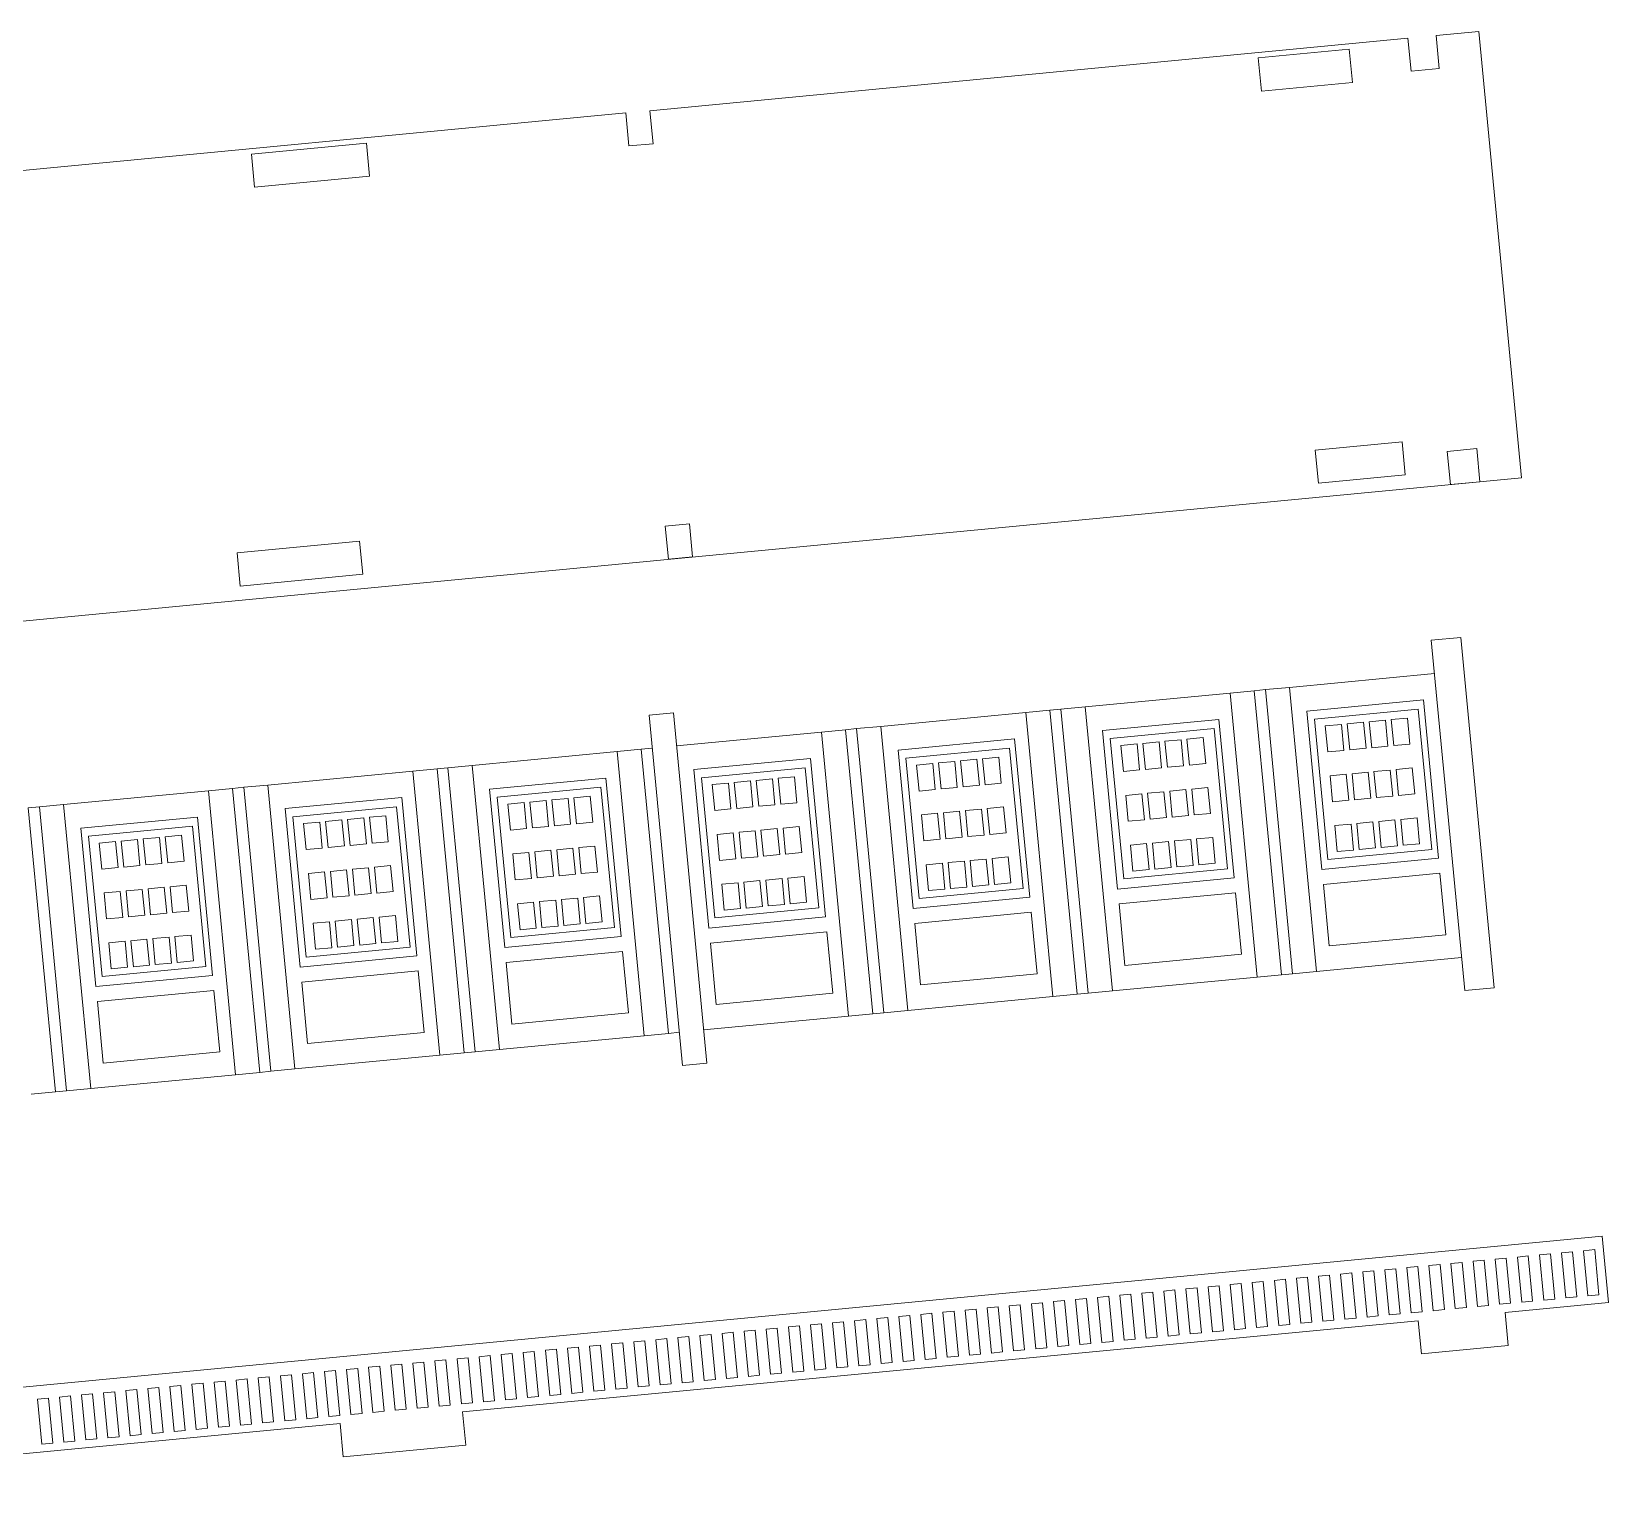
# Model space of a CAD drawing. Header units: millimetres. Extents: x -356 to 984, y -1262 to 367.
# Drawn here: x -183 to -40.8, y -1104.5 to -973.8 of the extents above; entities that cross this region are included whole.
import ezdxf

# ---------------------------------------------------------------- set-up
doc = ezdxf.new("R2010")
doc.units = ezdxf.units.MM

msp = doc.modelspace()

# ---------------------------------------------------------------- linework, layer by layer
at = {"color": 7, "linetype": 'Continuous', "lineweight": 15}
for p, q in [((-127.24, -980.98), (-58.93, -974.46)), ((-58.64, -977.43), (-58.93, -974.46)), ((-56.39, -974.22), (-52.52, -973.85)), ((-56.39, -974.22), (-56.1, -977.18)), ((-52.52, -973.85), (-48.68, -1014.08)), ((-72.41, -976.22), (-64.21, -975.44)), ((-72.12, -979.21), (-72.41, -976.22)), ((-64.21, -975.44), (-63.93, -978.43)), ((-56.1, -977.18), (-58.64, -977.43)), ((-63.93, -978.43), (-72.12, -979.21)), ((-200.9, -988.01), (-129.41, -981.19)), ((-129.13, -984.16), (-129.41, -981.19)), ((-127.24, -980.98), (-126.95, -983.96)), ((-163.16, -984.89), (-152.79, -983.9)), ((-162.88, -987.87), (-163.16, -984.89)), ((-152.79, -983.9), (-152.51, -986.88)), ((-126.95, -983.96), (-129.13, -984.16)), ((-152.51, -986.88), (-162.88, -987.87)), ((-67.28, -1011.56), (-59.45, -1010.81)), ((-66.99, -1014.54), (-67.28, -1011.56)), ((-59.45, -1010.81), (-59.17, -1013.8)), ((-55.37, -1011.69), (-52.72, -1011.43)), ((-55.09, -1014.67), (-55.37, -1011.69)), ((-52.72, -1011.43), (-52.43, -1014.42)), ((-48.68, -1014.08), (-245.28, -1032.85)), ((-59.17, -1013.8), (-66.99, -1014.54)), ((-52.43, -1014.42), (-55.09, -1014.67)), ((-125.86, -1018.42), (-123.68, -1018.22)), ((-125.57, -1021.41), (-125.86, -1018.42)), ((-123.68, -1018.22), (-123.39, -1021.2)), ((-164.45, -1020.83), (-153.41, -1019.78)), ((-153.41, -1019.78), (-153.12, -1022.76)), ((-164.17, -1023.82), (-164.45, -1020.83)), ((-123.39, -1021.2), (-125.57, -1021.41)), ((-153.12, -1022.76), (-164.17, -1023.82)), ((-54.16, -1028.46), (-56.82, -1028.71)), ((-56.82, -1028.71), (-53.8, -1060.28)), ((-54.16, -1028.46), (-51.15, -1060.03)), ((-69.59, -1032.95), (-56.53, -1031.7)), ((-72.77, -1033.25), (-74.95, -1033.46)), ((-72.77, -1033.25), (-71.77, -1033.15)), ((-70.32, -1058.85), (-72.77, -1033.25)), ((-69.59, -1032.95), (-71.77, -1033.15)), ((-71.77, -1033.15), (-69.33, -1058.75)), ((-67.15, -1058.54), (-69.59, -1032.95)), ((-88.01, -1034.71), (-74.95, -1033.46)), ((-74.95, -1033.46), (-72.5, -1059.06)), ((-68.03, -1035.08), (-57.53, -1034.08)), ((-57.53, -1034.08), (-56.17, -1048.35)), ((-125.13, -1035.24), (-127.31, -1035.45)), ((-127.31, -1035.45), (-124.29, -1067.02)), ((-122.11, -1066.81), (-125.13, -1035.24)), ((-106.43, -1036.47), (-93.37, -1035.22)), ((-91.19, -1035.01), (-93.37, -1035.22)), ((-93.37, -1035.22), (-90.92, -1060.82)), ((-91.19, -1035.01), (-90.19, -1034.91)), ((-88.74, -1060.61), (-91.19, -1035.01)), ((-88.01, -1034.71), (-90.19, -1034.91)), ((-90.19, -1034.91), (-87.74, -1060.51)), ((-85.56, -1060.3), (-88.01, -1034.71)), ((-86.45, -1036.84), (-75.95, -1035.84)), ((-75.95, -1035.84), (-74.59, -1050.11)), ((-66.67, -1049.36), (-68.03, -1035.08)), ((-67.34, -1035.81), (-57.99, -1034.91)), ((-66.13, -1048.45), (-67.34, -1035.81)), ((-64.39, -1036.24), (-62.93, -1036.1)), ((-62.93, -1036.1), (-62.7, -1038.44)), ((-62.41, -1036.05), (-60.94, -1035.91)), ((-62.18, -1038.39), (-62.41, -1036.05)), ((-60.94, -1035.91), (-60.72, -1038.25)), ((-60.42, -1035.86), (-58.96, -1035.72)), ((-60.2, -1038.2), (-60.42, -1035.86)), ((-58.96, -1035.72), (-58.74, -1038.06)), ((-57.99, -1034.91), (-56.77, -1047.55)), ((-124.84, -1038.23), (-111.78, -1036.98)), ((-109.6, -1036.77), (-111.78, -1036.98)), ((-111.78, -1036.98), (-109.33, -1062.58)), ((-109.6, -1036.77), (-108.61, -1036.67)), ((-107.16, -1062.37), (-109.6, -1036.77)), ((-106.43, -1036.47), (-108.61, -1036.67)), ((-108.61, -1036.67), (-106.16, -1062.27)), ((-103.98, -1062.06), (-106.43, -1036.47)), ((-85.09, -1051.12), (-86.45, -1036.84)), ((-85.76, -1037.57), (-76.4, -1036.67)), ((-78.84, -1037.62), (-77.38, -1037.48)), ((-77.38, -1037.48), (-77.15, -1039.82)), ((-76.4, -1036.67), (-75.19, -1049.31)), ((-66.37, -1036.43), (-64.91, -1036.29)), ((-66.15, -1038.77), (-66.37, -1036.43)), ((-64.91, -1036.29), (-64.69, -1038.63)), ((-64.17, -1038.58), (-64.39, -1036.24)), ((-143.26, -1039.99), (-130.2, -1038.74)), ((-128.02, -1038.53), (-130.2, -1038.74)), ((-130.2, -1038.74), (-127.75, -1064.34)), ((-128.02, -1038.53), (-127.02, -1038.43)), ((-125.57, -1064.13), (-128.02, -1038.53)), ((-104.87, -1038.6), (-94.37, -1037.6)), ((-103.5, -1052.88), (-104.87, -1038.6)), ((-104.17, -1039.33), (-94.82, -1038.43)), ((-94.82, -1038.43), (-93.61, -1051.07)), ((-94.37, -1037.6), (-93, -1051.87)), ((-84.54, -1050.21), (-85.76, -1037.57)), ((-84.79, -1038.19), (-83.33, -1038.05)), ((-84.56, -1040.53), (-84.79, -1038.19)), ((-83.33, -1038.05), (-83.1, -1040.39)), ((-82.81, -1038), (-81.34, -1037.86)), ((-82.58, -1040.34), (-82.81, -1038)), ((-81.34, -1037.86), (-81.12, -1040.2)), ((-80.82, -1037.81), (-79.36, -1037.67)), ((-80.6, -1040.15), (-80.82, -1037.81)), ((-79.36, -1037.67), (-79.14, -1040.01)), ((-78.62, -1039.96), (-78.84, -1037.62)), ((-64.69, -1038.63), (-66.15, -1038.77)), ((-62.7, -1038.44), (-64.17, -1038.58)), ((-60.72, -1038.25), (-62.18, -1038.39)), ((-58.74, -1038.06), (-60.2, -1038.2)), ((-146.43, -1040.29), (-148.61, -1040.5)), ((-146.43, -1040.29), (-145.44, -1040.19)), ((-143.99, -1065.89), (-146.43, -1040.29)), ((-143.26, -1039.99), (-145.44, -1040.19)), ((-145.44, -1040.19), (-142.99, -1065.79)), ((-140.81, -1065.58), (-143.26, -1039.99)), ((-123.28, -1040.36), (-112.78, -1039.36)), ((-121.92, -1054.64), (-123.28, -1040.36)), ((-122.59, -1041.09), (-113.24, -1040.19)), ((-113.24, -1040.19), (-112.02, -1052.83)), ((-112.78, -1039.36), (-111.42, -1053.63)), ((-102.96, -1051.97), (-104.17, -1039.33)), ((-103.2, -1039.95), (-101.74, -1039.81)), ((-102.98, -1042.29), (-103.2, -1039.95)), ((-101.74, -1039.81), (-101.52, -1042.15)), ((-101.22, -1039.76), (-99.76, -1039.62)), ((-101, -1042.1), (-101.22, -1039.76)), ((-99.76, -1039.62), (-99.54, -1041.96)), ((-99.24, -1039.57), (-97.78, -1039.43)), ((-99.01, -1041.91), (-99.24, -1039.57)), ((-97.78, -1039.43), (-97.55, -1041.77)), ((-97.26, -1039.38), (-95.79, -1039.24)), ((-97.03, -1041.72), (-97.26, -1039.38)), ((-95.79, -1039.24), (-95.57, -1041.58)), ((-81.12, -1040.2), (-82.58, -1040.34)), ((-79.14, -1040.01), (-80.6, -1040.15)), ((-77.15, -1039.82), (-78.62, -1039.96)), ((-59.99, -1040.35), (-58.53, -1040.21)), ((-59.77, -1042.69), (-59.99, -1040.35)), ((-58.53, -1040.21), (-58.31, -1042.55)), ((-161.68, -1041.75), (-163.85, -1041.95)), ((-161.68, -1041.75), (-148.61, -1040.5)), ((-159.23, -1067.34), (-161.68, -1041.75)), ((-148.61, -1040.5), (-146.17, -1066.1)), ((-141.7, -1042.12), (-131.2, -1041.12)), ((-131.2, -1041.12), (-129.83, -1055.39)), ((-121.38, -1053.73), (-122.59, -1041.09)), ((-121.62, -1041.71), (-120.16, -1041.57)), ((-121.4, -1044.05), (-121.62, -1041.71)), ((-120.16, -1041.57), (-119.94, -1043.91)), ((-119.64, -1041.52), (-118.18, -1041.38)), ((-119.41, -1043.86), (-119.64, -1041.52)), ((-118.18, -1041.38), (-117.95, -1043.72)), ((-117.65, -1041.33), (-116.19, -1041.19)), ((-117.43, -1043.67), (-117.65, -1041.33)), ((-116.19, -1041.19), (-115.97, -1043.53)), ((-115.67, -1041.14), (-114.21, -1041)), ((-115.45, -1043.48), (-115.67, -1041.14)), ((-114.21, -1041), (-113.99, -1043.34)), ((-97.55, -1041.77), (-99.01, -1041.91)), ((-95.57, -1041.58), (-97.03, -1041.72)), ((-83.1, -1040.39), (-84.56, -1040.53)), ((-65.94, -1040.92), (-64.48, -1040.78)), ((-65.72, -1043.26), (-65.94, -1040.92)), ((-64.48, -1040.78), (-64.26, -1043.12)), ((-63.96, -1040.73), (-62.5, -1040.59)), ((-63.74, -1043.07), (-63.96, -1040.73)), ((-62.5, -1040.59), (-62.27, -1042.93)), ((-61.98, -1040.54), (-60.52, -1040.4)), ((-61.75, -1042.88), (-61.98, -1040.54)), ((-60.52, -1040.4), (-60.29, -1042.74)), ((-180.09, -1043.51), (-167.03, -1042.26)), ((-164.85, -1042.05), (-167.03, -1042.26)), ((-167.03, -1042.26), (-164.58, -1067.86)), ((-164.85, -1042.05), (-163.85, -1041.95)), ((-162.4, -1067.65), (-164.85, -1042.05)), ((-163.85, -1041.95), (-161.41, -1067.55)), ((-160.11, -1043.88), (-149.61, -1042.88)), ((-149.61, -1042.88), (-148.25, -1057.15)), ((-140.33, -1056.4), (-141.7, -1042.12)), ((-141.01, -1042.85), (-131.65, -1041.95)), ((-139.79, -1055.49), (-141.01, -1042.85)), ((-138.05, -1043.28), (-136.59, -1043.14)), ((-136.59, -1043.14), (-136.37, -1045.48)), ((-136.07, -1043.09), (-134.61, -1042.95)), ((-135.85, -1045.43), (-136.07, -1043.09)), ((-134.61, -1042.95), (-134.39, -1045.29)), ((-134.09, -1042.9), (-132.63, -1042.76)), ((-133.86, -1045.24), (-134.09, -1042.9)), ((-132.63, -1042.76), (-132.4, -1045.1)), ((-131.65, -1041.95), (-130.44, -1054.59)), ((-101.52, -1042.15), (-102.98, -1042.29)), ((-99.54, -1041.96), (-101, -1042.1)), ((-84.36, -1042.68), (-82.9, -1042.54)), ((-84.14, -1045.02), (-84.36, -1042.68)), ((-82.9, -1042.54), (-82.67, -1044.88)), ((-82.38, -1042.49), (-80.91, -1042.35)), ((-82.15, -1044.83), (-82.38, -1042.49)), ((-80.91, -1042.35), (-80.69, -1044.69)), ((-80.39, -1042.3), (-78.93, -1042.16)), ((-80.17, -1044.64), (-80.39, -1042.3)), ((-78.93, -1042.16), (-78.71, -1044.5)), ((-78.41, -1042.11), (-76.95, -1041.97)), ((-78.19, -1044.45), (-78.41, -1042.11)), ((-76.95, -1041.97), (-76.73, -1044.31)), ((-64.26, -1043.12), (-65.72, -1043.26)), ((-62.27, -1042.93), (-63.74, -1043.07)), ((-60.29, -1042.74), (-61.75, -1042.88)), ((-58.31, -1042.55), (-59.77, -1042.69)), ((-183.27, -1043.81), (-182.27, -1043.71)), ((-180.82, -1069.41), (-183.27, -1043.81)), ((-180.09, -1043.51), (-182.27, -1043.71)), ((-182.27, -1043.71), (-179.82, -1069.31)), ((-177.64, -1069.1), (-180.09, -1043.51)), ((-178.53, -1045.64), (-168.03, -1044.64)), ((-168.03, -1044.64), (-166.67, -1058.91)), ((-158.75, -1058.16), (-160.11, -1043.88)), ((-159.42, -1044.61), (-150.07, -1043.71)), ((-158.21, -1057.25), (-159.42, -1044.61)), ((-152.5, -1044.66), (-151.04, -1044.52)), ((-151.04, -1044.52), (-150.82, -1046.86)), ((-150.07, -1043.71), (-148.85, -1056.35)), ((-140.04, -1043.47), (-138.57, -1043.33)), ((-139.81, -1045.81), (-140.04, -1043.47)), ((-138.57, -1043.33), (-138.35, -1045.67)), ((-137.83, -1045.62), (-138.05, -1043.28)), ((-119.94, -1043.91), (-121.4, -1044.05)), ((-117.95, -1043.72), (-119.41, -1043.86)), ((-115.97, -1043.53), (-117.43, -1043.67)), ((-113.99, -1043.34), (-115.45, -1043.48)), ((-102.77, -1044.44), (-101.31, -1044.3)), ((-102.55, -1046.78), (-102.77, -1044.44)), ((-101.31, -1044.3), (-101.09, -1046.64)), ((-100.79, -1044.25), (-99.33, -1044.11)), ((-100.57, -1046.59), (-100.79, -1044.25)), ((-99.33, -1044.11), (-99.11, -1046.45)), ((-98.81, -1044.06), (-97.35, -1043.92)), ((-98.59, -1046.4), (-98.81, -1044.06)), ((-97.35, -1043.92), (-97.12, -1046.26)), ((-96.83, -1043.87), (-95.36, -1043.73)), ((-96.6, -1046.21), (-96.83, -1043.87)), ((-95.36, -1043.73), (-95.14, -1046.07)), ((-78.71, -1044.5), (-80.17, -1044.64)), ((-76.73, -1044.31), (-78.19, -1044.45)), ((-177.17, -1059.92), (-178.53, -1045.64)), ((-177.84, -1046.37), (-168.48, -1045.47)), ((-168.48, -1045.47), (-167.27, -1058.11)), ((-158.45, -1045.23), (-156.99, -1045.09)), ((-158.23, -1047.57), (-158.45, -1045.23)), ((-156.99, -1045.09), (-156.77, -1047.43)), ((-156.47, -1045.04), (-155.01, -1044.9)), ((-156.25, -1047.38), (-156.47, -1045.04)), ((-155.01, -1044.9), (-154.78, -1047.24)), ((-154.49, -1044.85), (-153.03, -1044.71)), ((-154.26, -1047.19), (-154.49, -1044.85)), ((-153.03, -1044.71), (-152.8, -1047.05)), ((-152.28, -1047), (-152.5, -1044.66)), ((-138.35, -1045.67), (-139.81, -1045.81)), ((-136.37, -1045.48), (-137.83, -1045.62)), ((-134.39, -1045.29), (-135.85, -1045.43)), ((-132.4, -1045.1), (-133.86, -1045.24)), ((-121.19, -1046.2), (-119.73, -1046.06)), ((-119.73, -1046.06), (-119.51, -1048.4)), ((-119.21, -1046.01), (-117.75, -1045.87)), ((-118.98, -1048.35), (-119.21, -1046.01)), ((-117.75, -1045.87), (-117.52, -1048.21)), ((-117.23, -1045.82), (-115.76, -1045.68)), ((-117, -1048.16), (-117.23, -1045.82)), ((-115.76, -1045.68), (-115.54, -1048.02)), ((-115.24, -1045.63), (-113.78, -1045.49)), ((-115.02, -1047.97), (-115.24, -1045.63)), ((-113.78, -1045.49), (-113.56, -1047.83)), ((-82.67, -1044.88), (-84.14, -1045.02)), ((-80.69, -1044.69), (-82.15, -1044.83)), ((-65.51, -1045.41), (-64.05, -1045.27)), ((-65.29, -1047.75), (-65.51, -1045.41)), ((-64.05, -1045.27), (-63.83, -1047.61)), ((-63.53, -1045.22), (-62.07, -1045.08)), ((-63.31, -1047.56), (-63.53, -1045.22)), ((-62.07, -1045.08), (-61.85, -1047.42)), ((-61.55, -1045.03), (-60.09, -1044.89)), ((-61.32, -1047.37), (-61.55, -1045.03)), ((-60.09, -1044.89), (-59.86, -1047.23)), ((-59.56, -1044.85), (-58.1, -1044.71)), ((-59.34, -1047.18), (-59.56, -1044.85)), ((-58.1, -1044.71), (-57.88, -1047.04)), ((-176.62, -1059.01), (-177.84, -1046.37)), ((-176.87, -1046.99), (-175.41, -1046.85)), ((-176.64, -1049.33), (-176.87, -1046.99)), ((-175.41, -1046.85), (-175.18, -1049.19)), ((-174.89, -1046.8), (-173.42, -1046.66)), ((-174.66, -1049.14), (-174.89, -1046.8)), ((-173.42, -1046.66), (-173.2, -1049)), ((-172.9, -1046.61), (-171.44, -1046.47)), ((-172.68, -1048.95), (-172.9, -1046.61)), ((-171.44, -1046.47), (-171.22, -1048.81)), ((-170.92, -1046.42), (-169.46, -1046.28)), ((-170.7, -1048.76), (-170.92, -1046.42)), ((-169.46, -1046.28), (-169.23, -1048.62)), ((-156.77, -1047.43), (-158.23, -1047.57)), ((-154.78, -1047.24), (-156.25, -1047.38)), ((-152.8, -1047.05), (-154.26, -1047.19)), ((-150.82, -1046.86), (-152.28, -1047)), ((-135.64, -1047.58), (-134.18, -1047.44)), ((-134.18, -1047.44), (-133.96, -1049.78)), ((-133.66, -1047.39), (-132.2, -1047.25)), ((-133.43, -1049.73), (-133.66, -1047.39)), ((-132.2, -1047.25), (-131.97, -1049.59)), ((-120.97, -1048.54), (-121.19, -1046.2)), ((-101.09, -1046.64), (-102.55, -1046.78)), ((-99.11, -1046.45), (-100.57, -1046.59)), ((-97.12, -1046.26), (-98.59, -1046.4)), ((-95.14, -1046.07), (-96.6, -1046.21)), ((-83.93, -1047.17), (-82.47, -1047.03)), ((-83.71, -1049.51), (-83.93, -1047.17)), ((-82.47, -1047.03), (-82.24, -1049.37)), ((-81.95, -1046.98), (-80.49, -1046.84)), ((-81.72, -1049.32), (-81.95, -1046.98)), ((-80.49, -1046.84), (-80.26, -1049.18)), ((-79.96, -1046.79), (-78.5, -1046.65)), ((-79.74, -1049.13), (-79.96, -1046.79)), ((-78.5, -1046.65), (-78.28, -1048.99)), ((-77.98, -1046.61), (-76.52, -1046.47)), ((-77.76, -1048.94), (-77.98, -1046.61)), ((-76.52, -1046.47), (-76.3, -1048.8)), ((-61.85, -1047.42), (-63.31, -1047.56)), ((-59.86, -1047.23), (-61.32, -1047.37)), ((-57.88, -1047.04), (-59.34, -1047.18)), ((-171.22, -1048.81), (-172.68, -1048.95)), ((-169.23, -1048.62), (-170.7, -1048.76)), ((-139.61, -1047.96), (-138.15, -1047.82)), ((-139.38, -1050.3), (-139.61, -1047.96)), ((-138.15, -1047.82), (-137.92, -1050.16)), ((-137.62, -1047.77), (-136.16, -1047.63)), ((-137.4, -1050.11), (-137.62, -1047.77)), ((-136.16, -1047.63), (-135.94, -1049.97)), ((-135.42, -1049.92), (-135.64, -1047.58)), ((-119.51, -1048.4), (-120.97, -1048.54)), ((-117.52, -1048.21), (-118.98, -1048.35)), ((-115.54, -1048.02), (-117, -1048.16)), ((-113.56, -1047.83), (-115.02, -1047.97)), ((-102.35, -1048.93), (-100.88, -1048.79)), ((-100.88, -1048.79), (-100.66, -1051.13)), ((-100.36, -1048.74), (-98.9, -1048.6)), ((-100.14, -1051.08), (-100.36, -1048.74)), ((-98.9, -1048.6), (-98.68, -1050.94)), ((-98.38, -1048.55), (-96.92, -1048.42)), ((-98.16, -1050.89), (-98.38, -1048.55)), ((-96.92, -1048.42), (-96.69, -1050.75)), ((-96.4, -1048.37), (-94.94, -1048.23)), ((-96.17, -1050.7), (-96.4, -1048.37)), ((-94.94, -1048.23), (-94.71, -1050.56)), ((-76.3, -1048.8), (-77.76, -1048.94)), ((-56.17, -1048.35), (-66.67, -1049.36)), ((-56.77, -1047.55), (-66.13, -1048.45)), ((-63.83, -1047.61), (-65.29, -1047.75)), ((-175.18, -1049.19), (-176.64, -1049.33)), ((-173.2, -1049), (-174.66, -1049.14)), ((-158.02, -1049.72), (-156.56, -1049.58)), ((-157.8, -1052.06), (-158.02, -1049.72)), ((-156.56, -1049.58), (-156.34, -1051.92)), ((-156.04, -1049.53), (-154.58, -1049.39)), ((-155.82, -1051.87), (-156.04, -1049.53)), ((-154.58, -1049.39), (-154.36, -1051.73)), ((-154.06, -1049.34), (-152.6, -1049.2)), ((-153.83, -1051.68), (-154.06, -1049.34)), ((-152.6, -1049.2), (-152.37, -1051.54)), ((-152.07, -1049.15), (-150.61, -1049.01)), ((-151.85, -1051.49), (-152.07, -1049.15)), ((-150.61, -1049.01), (-150.39, -1051.35)), ((-137.92, -1050.16), (-139.38, -1050.3)), ((-135.94, -1049.97), (-137.4, -1050.11)), ((-133.96, -1049.78), (-135.42, -1049.92)), ((-131.97, -1049.59), (-133.43, -1049.73)), ((-116.8, -1050.31), (-115.33, -1050.18)), ((-116.57, -1052.65), (-116.8, -1050.31)), ((-115.33, -1050.18), (-115.11, -1052.51)), ((-114.81, -1050.13), (-113.35, -1049.99)), ((-114.59, -1052.46), (-114.81, -1050.13)), ((-113.35, -1049.99), (-113.13, -1052.32)), ((-102.12, -1051.27), (-102.35, -1048.93)), ((-74.59, -1050.11), (-85.09, -1051.12)), ((-75.19, -1049.31), (-84.54, -1050.21)), ((-82.24, -1049.37), (-83.71, -1049.51)), ((-80.26, -1049.18), (-81.72, -1049.32)), ((-78.28, -1048.99), (-79.74, -1049.13)), ((-66.54, -1050.71), (-56.04, -1049.7)), ((-56.04, -1049.7), (-55.51, -1055.24)), ((-176.44, -1051.48), (-174.98, -1051.34)), ((-176.22, -1053.82), (-176.44, -1051.48)), ((-174.98, -1051.34), (-174.75, -1053.68)), ((-174.46, -1051.29), (-172.99, -1051.15)), ((-174.23, -1053.63), (-174.46, -1051.29)), ((-172.99, -1051.15), (-172.77, -1053.49)), ((-172.47, -1051.1), (-171.01, -1050.96)), ((-172.25, -1053.44), (-172.47, -1051.1)), ((-171.01, -1050.96), (-170.79, -1053.3)), ((-170.49, -1050.91), (-169.03, -1050.77)), ((-170.27, -1053.25), (-170.49, -1050.91)), ((-169.03, -1050.77), (-168.81, -1053.11)), ((-154.36, -1051.73), (-155.82, -1051.87)), ((-152.37, -1051.54), (-153.83, -1051.68)), ((-150.39, -1051.35), (-151.85, -1051.49)), ((-133.23, -1051.89), (-131.77, -1051.75)), ((-131.77, -1051.75), (-131.54, -1054.08)), ((-120.76, -1050.69), (-119.3, -1050.55)), ((-120.54, -1053.03), (-120.76, -1050.69)), ((-119.3, -1050.55), (-119.08, -1052.89)), ((-118.78, -1050.5), (-117.32, -1050.36)), ((-118.56, -1052.84), (-118.78, -1050.5)), ((-117.32, -1050.36), (-117.09, -1052.7)), ((-93.61, -1051.07), (-102.96, -1051.97)), ((-100.66, -1051.13), (-102.12, -1051.27)), ((-98.68, -1050.94), (-100.14, -1051.08)), ((-96.69, -1050.75), (-98.16, -1050.89)), ((-94.71, -1050.56), (-96.17, -1050.7)), ((-84.96, -1052.47), (-74.46, -1051.46)), ((-74.46, -1051.46), (-73.93, -1057)), ((-66.01, -1056.25), (-66.54, -1050.71)), ((-168.81, -1053.11), (-170.27, -1053.25)), ((-156.34, -1051.92), (-157.8, -1052.06)), ((-139.18, -1052.45), (-137.72, -1052.31)), ((-138.95, -1054.79), (-139.18, -1052.45)), ((-137.72, -1052.31), (-137.49, -1054.65)), ((-137.19, -1052.26), (-135.73, -1052.12)), ((-136.97, -1054.6), (-137.19, -1052.26)), ((-135.73, -1052.12), (-135.51, -1054.46)), ((-135.21, -1052.07), (-133.75, -1051.94)), ((-134.99, -1054.41), (-135.21, -1052.07)), ((-133.75, -1051.94), (-133.53, -1054.27)), ((-133.01, -1054.22), (-133.23, -1051.89)), ((-112.02, -1052.83), (-121.38, -1053.73)), ((-119.08, -1052.89), (-120.54, -1053.03)), ((-117.09, -1052.7), (-118.56, -1052.84)), ((-115.11, -1052.51), (-116.57, -1052.65)), ((-113.13, -1052.32), (-114.59, -1052.46)), ((-93, -1051.87), (-103.5, -1052.88)), ((-84.43, -1058.01), (-84.96, -1052.47)), ((-174.75, -1053.68), (-176.22, -1053.82)), ((-172.77, -1053.49), (-174.23, -1053.63)), ((-170.79, -1053.3), (-172.25, -1053.44)), ((-157.59, -1054.21), (-156.13, -1054.07)), ((-157.37, -1056.55), (-157.59, -1054.21)), ((-156.13, -1054.07), (-155.91, -1056.41)), ((-155.61, -1054.02), (-154.15, -1053.88)), ((-155.39, -1056.36), (-155.61, -1054.02)), ((-154.15, -1053.88), (-153.93, -1056.22)), ((-153.63, -1053.83), (-152.17, -1053.7)), ((-153.4, -1056.17), (-153.63, -1053.83)), ((-152.17, -1053.7), (-151.94, -1056.03)), ((-151.65, -1053.65), (-150.18, -1053.51)), ((-151.42, -1055.98), (-151.65, -1053.65)), ((-150.18, -1053.51), (-149.96, -1055.84)), ((-130.44, -1054.59), (-139.79, -1055.49)), ((-135.51, -1054.46), (-136.97, -1054.6)), ((-133.53, -1054.27), (-134.99, -1054.41)), ((-131.54, -1054.08), (-133.01, -1054.22)), ((-111.42, -1053.63), (-121.92, -1054.64)), ((-103.37, -1054.23), (-92.87, -1053.22)), ((-102.84, -1059.77), (-103.37, -1054.23)), ((-92.87, -1053.22), (-92.34, -1058.76)), ((-176.01, -1055.97), (-174.55, -1055.83)), ((-175.79, -1058.31), (-176.01, -1055.97)), ((-174.55, -1055.83), (-174.33, -1058.17)), ((-174.03, -1055.78), (-172.57, -1055.64)), ((-173.8, -1058.12), (-174.03, -1055.78)), ((-172.57, -1055.64), (-172.34, -1057.98)), ((-172.04, -1055.59), (-170.58, -1055.46)), ((-171.82, -1057.93), (-172.04, -1055.59)), ((-170.58, -1055.46), (-170.36, -1057.79)), ((-170.06, -1055.41), (-168.6, -1055.27)), ((-169.84, -1057.74), (-170.06, -1055.41)), ((-168.6, -1055.27), (-168.38, -1057.6)), ((-149.96, -1055.84), (-151.42, -1055.98)), ((-129.83, -1055.39), (-140.33, -1056.4)), ((-137.49, -1054.65), (-138.95, -1054.79)), ((-121.79, -1055.99), (-111.29, -1054.98)), ((-121.26, -1061.53), (-121.79, -1055.99)), ((-111.29, -1054.98), (-110.76, -1060.52)), ((-55.51, -1055.24), (-66.01, -1056.25)), ((-148.25, -1057.15), (-158.75, -1058.16)), ((-148.85, -1056.35), (-158.21, -1057.25)), ((-155.91, -1056.41), (-157.37, -1056.55)), ((-153.93, -1056.22), (-155.39, -1056.36)), ((-151.94, -1056.03), (-153.4, -1056.17)), ((-140.21, -1057.75), (-129.7, -1056.74)), ((-129.7, -1056.74), (-129.17, -1062.28)), ((-73.93, -1057), (-84.43, -1058.01)), ((-54.09, -1057.3), (-67.15, -1058.54)), ((-167.27, -1058.11), (-176.62, -1059.01)), ((-174.33, -1058.17), (-175.79, -1058.31)), ((-172.34, -1057.98), (-173.8, -1058.12)), ((-170.36, -1057.79), (-171.82, -1057.93)), ((-168.38, -1057.6), (-169.84, -1057.74)), ((-158.62, -1059.51), (-148.12, -1058.5)), ((-148.12, -1058.5), (-147.59, -1064.04)), ((-139.68, -1063.29), (-140.21, -1057.75)), ((-92.34, -1058.76), (-102.84, -1059.77)), ((-70.32, -1058.85), (-72.5, -1059.06)), ((-69.33, -1058.75), (-70.32, -1058.85)), ((-67.15, -1058.54), (-69.33, -1058.75)), ((-166.67, -1058.91), (-177.17, -1059.92)), ((-177.04, -1061.27), (-166.54, -1060.26)), ((-166.54, -1060.26), (-166.01, -1065.8)), ((-158.09, -1065.05), (-158.62, -1059.51)), ((-72.5, -1059.06), (-85.56, -1060.3)), ((-51.15, -1060.03), (-53.8, -1060.28)), ((-176.51, -1066.81), (-177.04, -1061.27)), ((-110.76, -1060.52), (-121.26, -1061.53)), ((-90.92, -1060.82), (-103.98, -1062.06)), ((-88.74, -1060.61), (-90.92, -1060.82)), ((-87.74, -1060.51), (-88.74, -1060.61)), ((-85.56, -1060.3), (-87.74, -1060.51)), ((-129.17, -1062.28), (-139.68, -1063.29)), ((-109.33, -1062.58), (-122.4, -1063.82)), ((-107.16, -1062.37), (-109.33, -1062.58)), ((-106.16, -1062.27), (-107.16, -1062.37)), ((-103.98, -1062.06), (-106.16, -1062.27)), ((-147.59, -1064.04), (-158.09, -1065.05)), ((-127.75, -1064.34), (-140.81, -1065.58)), ((-125.57, -1064.13), (-127.75, -1064.34)), ((-124.58, -1064.03), (-125.57, -1064.13)), ((-166.01, -1065.8), (-176.51, -1066.81)), ((-143.99, -1065.89), (-146.17, -1066.1)), ((-142.99, -1065.79), (-143.99, -1065.89)), ((-140.81, -1065.58), (-142.99, -1065.79)), ((-159.23, -1067.34), (-161.41, -1067.55)), ((-146.17, -1066.1), (-159.23, -1067.34)), ((-122.11, -1066.81), (-124.29, -1067.02)), ((-164.58, -1067.86), (-177.64, -1069.1)), ((-162.4, -1067.65), (-164.58, -1067.86)), ((-161.41, -1067.55), (-162.4, -1067.65)), ((-180.82, -1069.41), (-183, -1069.62)), ((-179.82, -1069.31), (-180.82, -1069.41)), ((-177.64, -1069.1), (-179.82, -1069.31)), ((-41.42, -1082.41), (-268.26, -1104.07)), ((-41.42, -1082.41), (-40.85, -1088.38)), ((-51.05, -1084.48), (-50.06, -1084.38)), ((-50.06, -1084.38), (-49.67, -1088.45)), ((-49.06, -1084.29), (-48.07, -1084.19)), ((-48.67, -1088.35), (-49.06, -1084.29)), ((-48.07, -1084.19), (-47.68, -1088.26)), ((-47.07, -1084.1), (-46.08, -1084)), ((-46.68, -1088.16), (-47.07, -1084.1)), ((-46.08, -1084), (-45.69, -1088.07)), ((-45.08, -1083.91), (-44.09, -1083.81)), ((-44.69, -1087.97), (-45.08, -1083.91)), ((-44.09, -1083.81), (-43.7, -1087.87)), ((-43.09, -1083.72), (-42.09, -1083.62)), ((-42.7, -1087.78), (-43.09, -1083.72)), ((-42.09, -1083.62), (-41.7, -1087.68)), ((-64.99, -1085.82), (-63.99, -1085.72)), ((-64.6, -1089.88), (-64.99, -1085.82)), ((-63.99, -1085.72), (-63.6, -1089.79)), ((-63, -1085.63), (-62, -1085.53)), ((-62.61, -1089.69), (-63, -1085.63)), ((-62, -1085.53), (-61.61, -1089.59)), ((-61.01, -1085.43), (-60.01, -1085.34)), ((-60.62, -1089.5), (-61.01, -1085.43)), ((-60.01, -1085.34), (-59.62, -1089.4)), ((-59.02, -1085.24), (-58.02, -1085.15)), ((-58.63, -1089.31), (-59.02, -1085.24)), ((-58.02, -1085.15), (-57.63, -1089.21)), ((-57.03, -1085.05), (-56.03, -1084.96)), ((-56.64, -1089.12), (-57.03, -1085.05)), ((-56.03, -1084.96), (-55.64, -1089.02)), ((-55.04, -1084.86), (-54.04, -1084.77)), ((-54.65, -1088.93), (-55.04, -1084.86)), ((-54.04, -1084.77), (-53.65, -1088.83)), ((-53.05, -1084.67), (-52.05, -1084.57)), ((-52.66, -1088.73), (-53.05, -1084.67)), ((-52.05, -1084.57), (-51.66, -1088.64)), ((-50.66, -1088.54), (-51.05, -1084.48)), ((-80.92, -1087.35), (-79.92, -1087.25)), ((-79.92, -1087.25), (-79.53, -1091.31)), ((-78.93, -1087.15), (-77.93, -1087.06)), ((-78.54, -1091.22), (-78.93, -1087.15)), ((-77.93, -1087.06), (-77.54, -1091.12)), ((-76.94, -1086.96), (-75.94, -1086.87)), ((-76.55, -1091.03), (-76.94, -1086.96)), ((-75.94, -1086.87), (-75.55, -1090.93)), ((-74.94, -1086.77), (-73.95, -1086.68)), ((-74.55, -1090.84), (-74.94, -1086.77)), ((-73.95, -1086.68), (-73.56, -1090.74)), ((-72.95, -1086.58), (-71.96, -1086.49)), ((-72.56, -1090.65), (-72.95, -1086.58)), ((-71.96, -1086.49), (-71.57, -1090.55)), ((-70.96, -1086.39), (-69.97, -1086.29)), ((-70.57, -1090.45), (-70.96, -1086.39)), ((-69.97, -1086.29), (-69.58, -1090.36)), ((-68.97, -1086.2), (-67.98, -1086.1)), ((-68.58, -1090.26), (-68.97, -1086.2)), ((-67.98, -1086.1), (-67.59, -1090.17)), ((-66.98, -1086.01), (-65.98, -1085.91)), ((-66.59, -1090.07), (-66.98, -1086.01)), ((-65.98, -1085.91), (-65.59, -1089.98)), ((-94.85, -1088.68), (-93.86, -1088.59)), ((-94.46, -1092.75), (-94.85, -1088.68)), ((-93.86, -1088.59), (-93.47, -1092.65)), ((-92.86, -1088.49), (-91.87, -1088.4)), ((-92.47, -1092.56), (-92.86, -1088.49)), ((-91.87, -1088.4), (-91.48, -1092.46)), ((-90.87, -1088.3), (-89.87, -1088.2)), ((-90.48, -1092.36), (-90.87, -1088.3)), ((-89.87, -1088.2), (-89.48, -1092.27)), ((-88.88, -1088.11), (-87.88, -1088.01)), ((-88.49, -1092.17), (-88.88, -1088.11)), ((-87.88, -1088.01), (-87.49, -1092.08)), ((-86.89, -1087.92), (-85.89, -1087.82)), ((-86.5, -1091.98), (-86.89, -1087.92)), ((-85.89, -1087.82), (-85.5, -1091.89)), ((-84.9, -1087.73), (-83.9, -1087.63)), ((-84.51, -1091.79), (-84.9, -1087.73)), ((-83.9, -1087.63), (-83.51, -1091.7)), ((-82.91, -1087.54), (-81.91, -1087.44)), ((-82.52, -1091.6), (-82.91, -1087.54)), ((-81.91, -1087.44), (-81.52, -1091.5)), ((-80.53, -1091.41), (-80.92, -1087.35)), ((-51.66, -1088.64), (-52.66, -1088.73)), ((-49.67, -1088.45), (-50.66, -1088.54)), ((-40.85, -1088.38), (-50.17, -1089.27)), ((-47.68, -1088.26), (-48.67, -1088.35)), ((-45.69, -1088.07), (-46.68, -1088.16)), ((-43.7, -1087.87), (-44.69, -1087.97)), ((-41.7, -1087.68), (-42.7, -1087.78)), ((-58, -1090.02), (-144.13, -1098.24)), ((-110.78, -1090.21), (-109.78, -1090.12)), ((-109.78, -1090.12), (-109.39, -1094.18)), ((-108.79, -1090.02), (-107.79, -1089.92)), ((-108.4, -1094.08), (-108.79, -1090.02)), ((-107.79, -1089.92), (-107.4, -1093.99)), ((-106.8, -1089.83), (-105.8, -1089.73)), ((-106.41, -1093.89), (-106.8, -1089.83)), ((-105.8, -1089.73), (-105.41, -1093.8)), ((-104.81, -1089.64), (-103.81, -1089.54)), ((-104.42, -1093.7), (-104.81, -1089.64)), ((-103.81, -1089.54), (-103.42, -1093.61)), ((-102.82, -1089.45), (-101.82, -1089.35)), ((-102.43, -1093.51), (-102.82, -1089.45)), ((-101.82, -1089.35), (-101.43, -1093.42)), ((-100.83, -1089.26), (-99.83, -1089.16)), ((-100.44, -1093.32), (-100.83, -1089.26)), ((-99.83, -1089.16), (-99.44, -1093.22)), ((-98.84, -1089.06), (-97.84, -1088.97)), ((-98.45, -1093.13), (-98.84, -1089.06)), ((-97.84, -1088.97), (-97.45, -1093.03)), ((-96.84, -1088.87), (-95.85, -1088.78)), ((-96.45, -1092.94), (-96.84, -1088.87)), ((-95.85, -1088.78), (-95.46, -1092.84)), ((-65.59, -1089.98), (-66.59, -1090.07)), ((-63.6, -1089.79), (-64.6, -1089.88)), ((-61.61, -1089.59), (-62.61, -1089.69)), ((-59.62, -1089.4), (-60.62, -1089.5)), ((-57.63, -1089.21), (-58.63, -1089.31)), ((-57.71, -1093.01), (-58, -1090.02)), ((-55.64, -1089.02), (-56.64, -1089.12)), ((-53.65, -1088.83), (-54.65, -1088.93)), ((-49.89, -1092.26), (-50.17, -1089.27)), ((-124.72, -1091.55), (-123.72, -1091.45)), ((-123.72, -1091.45), (-123.33, -1095.52)), ((-122.73, -1091.36), (-121.73, -1091.26)), ((-122.34, -1095.42), (-122.73, -1091.36)), ((-121.73, -1091.26), (-121.34, -1095.33)), ((-120.73, -1091.17), (-119.74, -1091.07)), ((-120.34, -1095.23), (-120.73, -1091.17)), ((-119.74, -1091.07), (-119.35, -1095.13)), ((-118.74, -1090.98), (-117.75, -1090.88)), ((-118.35, -1095.04), (-118.74, -1090.98)), ((-117.75, -1090.88), (-117.36, -1094.94)), ((-116.75, -1090.78), (-115.76, -1090.69)), ((-116.36, -1094.85), (-116.75, -1090.78)), ((-115.76, -1090.69), (-115.37, -1094.75)), ((-114.76, -1090.59), (-113.77, -1090.5)), ((-114.37, -1094.66), (-114.76, -1090.59)), ((-113.77, -1090.5), (-113.38, -1094.56)), ((-112.77, -1090.4), (-111.77, -1090.31)), ((-112.38, -1094.47), (-112.77, -1090.4)), ((-111.77, -1090.31), (-111.38, -1094.37)), ((-110.39, -1094.28), (-110.78, -1090.21)), ((-81.52, -1091.5), (-82.52, -1091.6)), ((-79.53, -1091.31), (-80.53, -1091.41)), ((-77.54, -1091.12), (-78.54, -1091.22)), ((-75.55, -1090.93), (-76.55, -1091.03)), ((-73.56, -1090.74), (-74.55, -1090.84)), ((-71.57, -1090.55), (-72.56, -1090.65)), ((-69.58, -1090.36), (-70.57, -1090.45)), ((-67.59, -1090.17), (-68.58, -1090.26)), ((-138.65, -1092.89), (-137.66, -1092.79)), ((-138.26, -1096.95), (-138.65, -1092.89)), ((-137.66, -1092.79), (-137.27, -1096.85)), ((-136.66, -1092.69), (-135.66, -1092.6)), ((-136.27, -1096.76), (-136.66, -1092.69)), ((-135.66, -1092.6), (-135.27, -1096.66)), ((-134.67, -1092.5), (-133.67, -1092.41)), ((-134.28, -1096.57), (-134.67, -1092.5)), ((-133.67, -1092.41), (-133.28, -1096.47)), ((-132.68, -1092.31), (-131.68, -1092.22)), ((-132.29, -1096.38), (-132.68, -1092.31)), ((-131.68, -1092.22), (-131.29, -1096.28)), ((-130.69, -1092.12), (-129.69, -1092.03)), ((-130.3, -1096.19), (-130.69, -1092.12)), ((-129.69, -1092.03), (-129.3, -1096.09)), ((-128.7, -1091.93), (-127.7, -1091.83)), ((-128.31, -1095.99), (-128.7, -1091.93)), ((-127.7, -1091.83), (-127.31, -1095.9)), ((-126.71, -1091.74), (-125.71, -1091.64)), ((-126.32, -1095.8), (-126.71, -1091.74)), ((-125.71, -1091.64), (-125.32, -1095.71)), ((-124.33, -1095.61), (-124.72, -1091.55)), ((-95.46, -1092.84), (-96.45, -1092.94)), ((-93.47, -1092.65), (-94.46, -1092.75)), ((-91.48, -1092.46), (-92.47, -1092.56)), ((-89.48, -1092.27), (-90.48, -1092.36)), ((-87.49, -1092.08), (-88.49, -1092.17)), ((-85.5, -1091.89), (-86.5, -1091.98)), ((-83.51, -1091.7), (-84.51, -1091.79)), ((-49.89, -1092.26), (-57.71, -1093.01)), ((-154.58, -1094.41), (-153.58, -1094.32)), ((-153.58, -1094.32), (-153.19, -1098.38)), ((-152.59, -1094.22), (-151.59, -1094.13)), ((-152.2, -1098.29), (-152.59, -1094.22)), ((-151.59, -1094.13), (-151.2, -1098.19)), ((-150.6, -1094.03), (-149.6, -1093.94)), ((-150.21, -1098.1), (-150.6, -1094.03)), ((-149.6, -1093.94), (-149.21, -1098)), ((-148.61, -1093.84), (-147.61, -1093.75)), ((-148.22, -1097.91), (-148.61, -1093.84)), ((-147.61, -1093.75), (-147.22, -1097.81)), ((-146.62, -1093.65), (-145.62, -1093.55)), ((-146.23, -1097.71), (-146.62, -1093.65)), ((-145.62, -1093.55), (-145.23, -1097.62)), ((-144.62, -1093.46), (-143.63, -1093.36)), ((-144.23, -1097.52), (-144.62, -1093.46)), ((-143.63, -1093.36), (-143.24, -1097.43)), ((-142.63, -1093.27), (-141.64, -1093.17)), ((-142.24, -1097.33), (-142.63, -1093.27)), ((-141.64, -1093.17), (-141.25, -1097.24)), ((-140.64, -1093.08), (-139.65, -1092.98)), ((-140.25, -1097.14), (-140.64, -1093.08)), ((-139.65, -1092.98), (-139.26, -1097.05)), ((-111.38, -1094.37), (-112.38, -1094.47)), ((-109.39, -1094.18), (-110.39, -1094.28)), ((-107.4, -1093.99), (-108.4, -1094.08)), ((-105.41, -1093.8), (-106.41, -1093.89)), ((-103.42, -1093.61), (-104.42, -1093.7)), ((-101.43, -1093.42), (-102.43, -1093.51)), ((-99.44, -1093.22), (-100.44, -1093.32)), ((-97.45, -1093.03), (-98.45, -1093.13)), ((-168.52, -1095.75), (-167.52, -1095.66)), ((-168.13, -1099.82), (-168.52, -1095.75)), ((-167.52, -1095.66), (-167.13, -1099.72)), ((-166.52, -1095.56), (-165.53, -1095.46)), ((-166.13, -1099.62), (-166.52, -1095.56)), ((-165.53, -1095.46), (-165.14, -1099.53)), ((-164.53, -1095.37), (-163.54, -1095.27)), ((-164.14, -1099.43), (-164.53, -1095.37)), ((-163.54, -1095.27), (-163.15, -1099.34)), ((-162.54, -1095.18), (-161.55, -1095.08)), ((-162.15, -1099.24), (-162.54, -1095.18)), ((-161.55, -1095.08), (-161.16, -1099.15)), ((-160.55, -1094.99), (-159.55, -1094.89)), ((-160.16, -1099.05), (-160.55, -1094.99)), ((-159.55, -1094.89), (-159.16, -1098.96)), ((-158.56, -1094.8), (-157.56, -1094.7)), ((-158.17, -1098.86), (-158.56, -1094.8)), ((-157.56, -1094.7), (-157.17, -1098.76)), ((-156.57, -1094.61), (-155.57, -1094.51)), ((-156.18, -1098.67), (-156.57, -1094.61)), ((-155.57, -1094.51), (-155.18, -1098.57)), ((-154.19, -1098.48), (-154.58, -1094.41)), ((-125.32, -1095.71), (-126.32, -1095.8)), ((-123.33, -1095.52), (-124.33, -1095.61)), ((-121.34, -1095.33), (-122.34, -1095.42)), ((-119.35, -1095.13), (-120.34, -1095.23)), ((-117.36, -1094.94), (-118.35, -1095.04)), ((-115.37, -1094.75), (-116.36, -1094.85)), ((-113.38, -1094.56), (-114.37, -1094.66)), ((-182.45, -1097.09), (-181.45, -1096.99)), ((-182.06, -1101.15), (-182.45, -1097.09)), ((-181.45, -1096.99), (-181.06, -1101.06)), ((-180.46, -1096.9), (-179.46, -1096.8)), ((-180.07, -1100.96), (-180.46, -1096.9)), ((-179.46, -1096.8), (-179.07, -1100.87)), ((-178.47, -1096.71), (-177.47, -1096.61)), ((-178.08, -1100.77), (-178.47, -1096.71)), ((-177.47, -1096.61), (-177.08, -1100.68)), ((-176.48, -1096.52), (-175.48, -1096.42)), ((-176.09, -1100.58), (-176.48, -1096.52)), ((-175.48, -1096.42), (-175.09, -1100.48)), ((-174.49, -1096.32), (-173.49, -1096.23)), ((-174.1, -1100.39), (-174.49, -1096.32)), ((-173.49, -1096.23), (-173.1, -1100.29)), ((-172.5, -1096.13), (-171.5, -1096.04)), ((-172.11, -1100.2), (-172.5, -1096.13)), ((-171.5, -1096.04), (-171.11, -1100.1)), ((-170.51, -1095.94), (-169.51, -1095.85)), ((-170.12, -1100.01), (-170.51, -1095.94)), ((-169.51, -1095.85), (-169.12, -1099.91)), ((-139.26, -1097.05), (-140.25, -1097.14)), ((-137.27, -1096.85), (-138.26, -1096.95)), ((-135.27, -1096.66), (-136.27, -1096.76)), ((-133.28, -1096.47), (-134.28, -1096.57)), ((-131.29, -1096.28), (-132.29, -1096.38)), ((-129.3, -1096.09), (-130.3, -1096.19)), ((-127.31, -1095.9), (-128.31, -1095.99)), ((-155.18, -1098.57), (-156.18, -1098.67)), ((-153.19, -1098.38), (-154.19, -1098.48)), ((-151.2, -1098.19), (-152.2, -1098.29)), ((-149.21, -1098), (-150.21, -1098.1)), ((-147.22, -1097.81), (-148.22, -1097.91)), ((-145.23, -1097.62), (-146.23, -1097.71)), ((-143.24, -1097.43), (-144.23, -1097.52)), ((-143.84, -1101.23), (-144.13, -1098.24)), ((-141.25, -1097.24), (-142.24, -1097.33)), ((-155.17, -1099.3), (-209.78, -1104.51)), ((-169.12, -1099.91), (-170.12, -1100.01)), ((-167.13, -1099.72), (-168.13, -1099.82)), ((-165.14, -1099.53), (-166.13, -1099.62)), ((-163.15, -1099.34), (-164.14, -1099.43)), ((-161.16, -1099.15), (-162.15, -1099.24)), ((-159.16, -1098.96), (-160.16, -1099.05)), ((-157.17, -1098.76), (-158.17, -1098.86)), ((-154.88, -1102.28), (-155.17, -1099.3)), ((-181.06, -1101.06), (-182.06, -1101.15)), ((-179.07, -1100.87), (-180.07, -1100.96)), ((-177.08, -1100.68), (-178.08, -1100.77)), ((-175.09, -1100.48), (-176.09, -1100.58)), ((-173.1, -1100.29), (-174.1, -1100.39)), ((-171.11, -1100.1), (-172.11, -1100.2)), ((-143.84, -1101.23), (-154.88, -1102.28))]:
    msp.add_line(p, q, dxfattribs=at)

doc.saveas('drawing.dxf')
